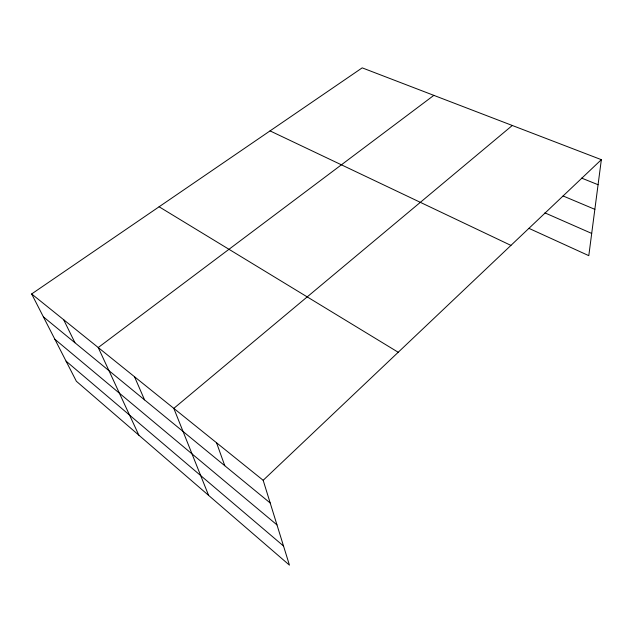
<?xml version="1.0" encoding="UTF-8"?>
<svg xmlns="http://www.w3.org/2000/svg" width="633" height="633" viewBox="0 0 633 633"><rect width="100%" height="100%" fill="white"/><g stroke="black" fill="none" stroke-linecap="round" stroke-linejoin="round"><path stroke-width="0.95" d="M31.65 293.949L263.17 480.297L289.447 565.142L76.364 381.256L31.65 293.949L362.203 67.858L601.35 159.674L588.793 255.661L528.919 228.347M263.17 480.297L601.35 159.674M512.295 125.484L173.814 408.38L208.605 495.378M433.842 95.361L98.234 347.541L138.864 435.188M581.632 178.102L598.074 184.725M563.093 195.969L594.854 209.341M544.894 212.862L591.697 233.427M270.038 130.889L510.934 245.398M159.097 206.777L398.212 352.264M43.368 316.832L270.196 502.99M54.849 339.248L276.985 524.907M66.054 361.119L283.513 545.994M63.672 319.72L74.939 342.746M134.512 376.738L144.553 399.874M216.541 442.768L224.786 465.722"/></g></svg>
